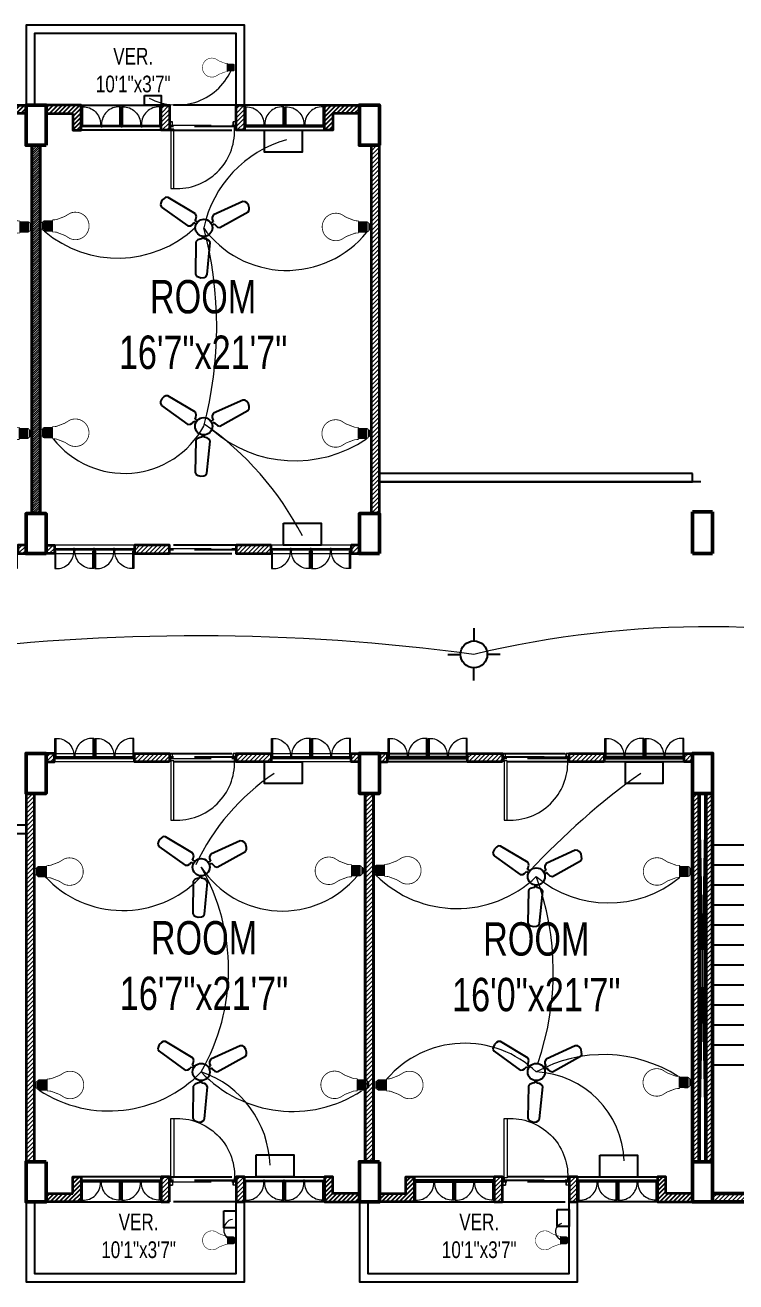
# Model space of a CAD drawing. Extents: x 0 to 3898, y 0 to 1781.
# Drawn here: x 2138 to 2565, y 0 to 754 of the extents above; entities that cross this region are included whole.
import ezdxf

# ---------------------------------------------------------------- set-up
doc = ezdxf.new("R2010")
doc.units = 0
doc.header["$LTSCALE"] = 10
doc.linetypes.add('DASHED2', pattern=[0.375, 0.25, -0.125])
for name, color, linetype, lineweight in [('A-TEXT', 7, 'Continuous', 5), ('ar-DOOR-WOOD', 44, 'Continuous', 0), ('column', 1, 'Continuous', 50), ('e conduit 1', 90, 'Continuous', 5), ('e conduit 2', 210, 'Continuous', 5), ('Main Wall', 250, 'Continuous', 13)]:
    doc.layers.add(name, color=color, linetype=linetype, lineweight=lineweight)
doc.layers.add('BOX', color=7, linetype='Continuous')
doc.layers.add('hatch brick', color=32, linetype='Continuous', lineweight=0, transparency=0.4)
doc.styles.add('SIMPLE', font='romantic.ttf')
pattern_1 = [(45, (0, 0), (-1.3258252147, 1.3258252147), [])]
pattern_2 = [(45, (-53784.5333, -18639.9185), (-1.325825215, 1.325825215), [])]
pattern_3 = [(45, (-53853.5333, -18641.9185), (-1.325825215, 1.325825215), [])]
pattern_4 = [(45, (-53868.0333, -18641.9185), (-1.325825215, 1.325825215), [])]
pattern_5 = [(45, (-53852.322, -18641.9185), (-1.325825215, 1.325825215), [])]
pattern_6 = [(45, (-53858.5333, -18893.9185), (-1.325825215, 1.325825215), [])]
pattern_7 = [(45, (-53739.5333, -18639.9185), (-1.325825215, 1.325825215), [])]
pattern_8 = [(45, (-1496151.3946, -132528.2005), (-1.3258252147, 1.3258252147), [])]

# ---------------------------------------------------------------- blocks, each defined once
blk = doc.blocks.new('DOOR_45')
at = {"layer": 'ar-DOOR-WOOD'}
for p, q in [((-11008.75, 15426.44), (-11008.75, 15424.44)), ((-10968.75, 15426.44), (-11008.75, 15426.44)), ((-10968.75, 15427.44), (-10963.75, 15427.44)), ((-10968.75, 15427.44), (-10968.75, 15426.44)), ((-10968.75, 15424.44), (-10968.75, 15426.44)), ((-10968.75, 15426.44), (-10966.75, 15426.44)), ((-10966.75, 15426.44), (-10966.75, 15425.44)), ((-10963.75, 15427.44), (-10963.75, 15425.44)), ((-11008.75, 15424.44), (-10968.75, 15424.44)), ((-10966.75, 15425.44), (-10963.75, 15425.44)), ((-10968.75, 15382.44), (-10968.75, 15383.44)), ((-10968.75, 15383.44), (-10966.75, 15383.44)), ((-10966.75, 15384.44), (-10963.75, 15384.44)), ((-10966.75, 15383.44), (-10966.75, 15384.44)), ((-10963.75, 15382.44), (-10963.75, 15384.44)), ((-10968.75, 15382.44), (-10963.75, 15382.44))]:
    blk.add_line(p, q, dxfattribs=at)
for points in [[(-10968.75, 15426.44), (-11008.75, 15426.44), (-11008.75, 15424.44), (-10968.75, 15424.44)], [(-10963.75, 15427.44), (-10968.75, 15427.44), (-10968.75, 15426.44), (-10966.75, 15426.44), (-10966.75, 15425.44), (-10963.75, 15425.44)], [(-10968.75, 15383.44), (-10968.75, 15382.44), (-10963.75, 15382.44), (-10963.75, 15384.44), (-10966.75, 15384.44), (-10966.75, 15383.44)]]:
    blk.add_lwpolyline(points, close=True, dxfattribs=at)
blk.add_arc((-10969.89, 15422.35), 38.92, 176.90834, 271.67702, dxfattribs=at)
blk = doc.blocks.new('DOOR_40')
at = {"layer": 'ar-DOOR-WOOD'}
for p, q in [((-11029.1, 15421.4), (-11064.1, 15421.4)), ((-11064.1, 15421.4), (-11064.1, 15419.4)), ((-11064.1, 15419.4), (-11029.1, 15419.4)), ((-11029.1, 15422.4), (-11024.1, 15422.4)), ((-11029.1, 15422.4), (-11029.1, 15421.4)), ((-11029.1, 15419.4), (-11029.1, 15421.4)), ((-11029.1, 15421.4), (-11027.1, 15421.4)), ((-11027.1, 15421.4), (-11027.1, 15420.4)), ((-11027.1, 15420.4), (-11024.1, 15420.4)), ((-11024.1, 15422.4), (-11024.1, 15420.4)), ((-11029.1, 15383.4), (-11027.1, 15383.4)), ((-11029.1, 15382.4), (-11029.1, 15383.4)), ((-11029.1, 15382.4), (-11024.1, 15382.4)), ((-11027.1, 15383.4), (-11027.1, 15384.4)), ((-11027.1, 15384.4), (-11024.1, 15384.4)), ((-11024.1, 15382.4), (-11024.1, 15384.4))]:
    blk.add_line(p, q, dxfattribs=at)
blk.add_arc((-11029.4, 15418.2), 34.8, 178.03, 270.3561, dxfattribs=at)
blk = doc.blocks.new('room 1')
h = blk.add_hatch()
h.set_pattern_fill('ANSI31', color=256, scale=15)
h.set_pattern_definition(pattern_1)
h.paths.add_polyline_path([(1498318.01, 133229.01), (1498318.01, 133219.01), (1498323.01, 133219.01), (1498323.01, 133234.01), (1498302.01, 133234.01), (1498302.01, 133229.01), (1498302.01, 133229.01)])
h = blk.add_hatch()
h.set_pattern_fill('ANSI31', color=256, scale=15)
h.set_pattern_definition(pattern_1)
h.paths.add_polyline_path([(1498474.01, 133229.01), (1498474.01, 133219.01), (1498469.01, 133219.01), (1498469.01, 133234.01), (1498490.01, 133234.01), (1498490.01, 133229.01), (1498490.01, 133229.01)])
at = {"layer": 'hatch brick'}
h = blk.add_hatch(dxfattribs=at)
h.set_pattern_fill('ANSI31', color=256, scale=15)
h.set_pattern_definition([(45, (69, 2), (-1.3258252147, 1.3258252147), [])])
h.paths.add_polyline_path([(1498376.01, 133234.01), (1498376.01, 133219.01), (1498376.01, 133219.01), (1498371.01, 133219.01), (1498371.01, 133234.01)])
h = blk.add_hatch(dxfattribs=at)
h.set_pattern_fill('ANSI31', color=256, scale=15)
h.set_pattern_definition([(45, (114, 2), (-1.3258252147, 1.3258252147), [])])
h.paths.add_polyline_path([(1498421.01, 133234.01), (1498421.01, 133219.01), (1498421.01, 133219.01), (1498416.01, 133219.01), (1498416.01, 133234.01)])
h = blk.add_hatch(dxfattribs=at)
h.set_pattern_fill('ANSI31', color=256, scale=15)
h.set_pattern_definition(pattern_1)
h.paths.add_polyline_path([(1498298.51, 132989.01), (1498293.51, 132989.01), (1498293.51, 133210.01), (1498298.51, 133210.01)])
h = blk.add_hatch(dxfattribs=at)
h.set_pattern_fill('ANSI31', color=256, scale=15)
h.set_pattern_definition(pattern_1)
h.paths.add_polyline_path([(1498493.51, 132989.01), (1498498.51, 132989.01), (1498498.51, 133210.01), (1498493.51, 133210.01)])
h = blk.add_hatch(dxfattribs=at)
h.set_pattern_fill('ANSI31', color=256, scale=15)
h.set_pattern_definition([(45, (-14.5, 0), (-1.3258252147, 1.3258252147), [])])
h.paths.add_polyline_path([(1498302.01, 132970.01), (1498307.01, 132970.01), (1498307.01, 132965.01), (1498302.01, 132965.01)])
h = blk.add_hatch(dxfattribs=at)
h.set_pattern_fill('ANSI31', color=256, scale=15)
h.set_pattern_definition([(45, (-5, -252), (-1.3258252147, 1.3258252147), [])])
h.paths.add_polyline_path([(1498376.01, 132970.01), (1498355.01, 132970.01), (1498355.01, 132965.01), (1498376.01, 132965.01)])
h = blk.add_hatch(dxfattribs=at)
h.set_pattern_fill('ANSI31', color=256, scale=15)
h.set_pattern_definition([(45, (1.2113, 4e-09), (-1.3258252147, 1.3258252147), [])])
h.paths.add_polyline_path([(1498437.01, 132970.01), (1498416.01, 132970.01), (1498416.01, 132965.01), (1498437.01, 132965.01)])
h = blk.add_hatch(dxfattribs=at)
h.set_pattern_fill('ANSI31', color=256, scale=15)
h.set_pattern_definition(pattern_1)
h.paths.add_polyline_path([(1498490.01, 132970.01), (1498485.01, 132970.01), (1498485.01, 132965.01), (1498490.01, 132965.01)])
for points in [[(1498323.01, 133234.01), (1498371.01, 133234.01), (1498371.01, 133219.01), (1498323.01, 133219.01)], [(1498469.01, 133234.01), (1498421.01, 133234.01), (1498421.01, 133219.01), (1498469.01, 133219.01)]]:
    blk.add_lwpolyline(points, close=True)
at = {"linetype": 'DASHED2', "ltscale": 15}
for points in [[(1498376.01, 133219.01), (1498416.01, 133219.01), (1498416.01, 133234.01), (1498376.01, 133234.01)], [(1498376.01, 132965.01), (1498416.01, 132965.01), (1498416.01, 132970.01), (1498376.01, 132970.01)]]:
    blk.add_lwpolyline(points, close=True, dxfattribs=at)
at = {"layer": 'Main Wall', "color": 1, "lineweight": 50}
for points in [[(1498302.01, 133210.01), (1498290.01, 133210.01), (1498290.01, 133234.01), (1498302.01, 133234.01), (1498302.01, 133210.01)], [(1498502.01, 133210.01), (1498490.01, 133210.01), (1498490.01, 133234.01), (1498502.01, 133234.01), (1498502.01, 133210.01)], [(1498302.01, 132965.01), (1498290.01, 132965.01), (1498290.01, 132989.01), (1498302.01, 132989.01), (1498302.01, 132965.01)], [(1498502.01, 132965.01), (1498490.01, 132965.01), (1498490.01, 132989.01), (1498502.01, 132989.01), (1498502.01, 132965.01)]]:
    blk.add_lwpolyline(points, dxfattribs=at)
at = {"layer": 'Main Wall', "lineweight": 35}
for points in [[(1498318.01, 133229.01), (1498318.01, 133219.01), (1498323.01, 133219.01), (1498323.01, 133234.01), (1498302.01, 133234.01), (1498302.01, 133229.01), (1498302.01, 133229.01), (1498302.01, 133229.01), (1498318.01, 133229.01)], [(1498474.01, 133229.01), (1498474.01, 133219.01), (1498469.01, 133219.01), (1498469.01, 133234.01), (1498490.01, 133234.01), (1498490.01, 133229.01), (1498490.01, 133229.01), (1498490.01, 133229.01), (1498474.01, 133229.01)], [(1498376.01, 132970.01), (1498376.01, 132970.01), (1498355.01, 132970.01), (1498355.01, 132965.01), (1498376.01, 132965.01), (1498376.01, 132970.01)]]:
    blk.add_lwpolyline(points, dxfattribs=at)
for points in [[(1498376.01, 133234.01), (1498376.01, 133219.01), (1498376.01, 133219.01), (1498376.01, 133219.01), (1498371.01, 133219.01), (1498371.01, 133234.01)], [(1498421.01, 133234.01), (1498421.01, 133219.01), (1498421.01, 133219.01), (1498421.01, 133219.01), (1498416.01, 133219.01), (1498416.01, 133234.01)], [(1498298.51, 132989.01), (1498293.51, 132989.01), (1498293.51, 133210.01), (1498298.51, 133210.01)], [(1498493.51, 132989.01), (1498498.51, 132989.01), (1498498.51, 133210.01), (1498493.51, 133210.01)], [(1498302.01, 132970.01), (1498307.01, 132970.01), (1498307.01, 132965.01), (1498302.01, 132965.01)], [(1498437.01, 132970.01), (1498416.01, 132970.01), (1498416.01, 132965.01), (1498437.01, 132965.01)], [(1498490.01, 132970.01), (1498485.01, 132970.01), (1498485.01, 132965.01), (1498490.01, 132965.01)]]:
    blk.add_lwpolyline(points, close=True, dxfattribs=at)
at = {"layer": 'Main Wall', "color": 150}
for points in [[(1498371.01, 133221.01), (1498323.61, 133221.01), (1498323.61, 133222.01), (1498371.01, 133222.01)], [(1498371.01, 133221.01), (1498323.61, 133221.01), (1498323.61, 133221.51), (1498371.01, 133221.51)], [(1498421.01, 133221.01), (1498468.41, 133221.01), (1498468.41, 133222.01), (1498421.01, 133222.01)], [(1498421.01, 133221.01), (1498468.41, 133221.01), (1498468.41, 133221.51), (1498421.01, 133221.51)], [(1498307.01, 132968.01), (1498354.41, 132968.01), (1498354.41, 132967.01), (1498307.01, 132967.01)], [(1498307.01, 132968.01), (1498354.41, 132968.01), (1498354.41, 132967.51), (1498307.01, 132967.51)], [(1498437.61, 132968.01), (1498484.41, 132968.01), (1498484.41, 132967.01), (1498437.61, 132967.01)], [(1498437.61, 132968.01), (1498484.41, 132968.01), (1498484.41, 132967.51), (1498437.61, 132967.51)]]:
    blk.add_lwpolyline(points, close=True, dxfattribs=at)
at = {"layer": 'Main Wall', "color": 150, "linetype": 'DASHED2', "ltscale": 10}
for points in [[(1498376.01, 133222.01), (1498416.01, 133222.01), (1498416.01, 133221.01), (1498376.01, 133221.01)], [(1498376.01, 133222.01), (1498416.01, 133222.01), (1498416.01, 133221.51), (1498376.01, 133221.51)], [(1498376.01, 132968.01), (1498416.01, 132968.01), (1498416.01, 132967.01), (1498376.01, 132967.01)], [(1498376.01, 132968.01), (1498416.01, 132968.01), (1498416.01, 132967.51), (1498376.01, 132967.51)]]:
    blk.add_lwpolyline(points, close=True, dxfattribs=at)
at = {"layer": 'Main Wall'}
for points in [[(1498307.01, 132965.01), (1498355.01, 132965.01), (1498355.01, 132970.01), (1498307.01, 132970.01)], [(1498437.01, 132965.01), (1498485.01, 132965.01), (1498485.01, 132970.01), (1498437.01, 132970.01)]]:
    blk.add_lwpolyline(points, close=True, dxfattribs=at)
at = {"layer": 'Main Wall', "extrusion": (0, 0, -1)}
for name, p, xscale, yscale, zscale, rotation in [('DOOR_40', (-1502949.75, 129913.77), 0.2999999999999545, 0.2999999999999545, -0.2999999999999545, 270), ('DOOR_40', (-1502973.75, 129913.77), 0.2999999999999545, 0.2999999999999545, -0.2999999999999545, 270), ('DOOR_40', (-1493818.28, 129913.77), -0.2999999999999545, 0.2999999999999545, -0.2999999999999545, 90), ('DOOR_40', (-1493842.28, 129913.77), -0.2999999999999545, 0.2999999999999545, -0.2999999999999545, 90), ('DOOR_45', (-1512089.3, 142969.57), -0.8888888888889142, 0.8888888888889142, -0.8888888888889142, 270), ('DOOR_45', (-1512089.3, 123219.46), 0.8888888888889142, 0.8888888888889142, -0.8888888888889142, 270), ('DOOR_40', (-1493704.28, 136275.25), 0.2999999999999545, 0.2999999999999545, -0.2999999999999545, 90), ('DOOR_40', (-1493728.28, 136275.25), 0.2999999999999545, 0.2999999999999545, -0.2999999999999545, 90), ('DOOR_40', (-1493834.28, 136275.25), 0.2999999999999545, 0.2999999999999545, -0.2999999999999545, 90), ('DOOR_40', (-1493858.28, 136275.25), 0.2999999999999545, 0.2999999999999545, -0.2999999999999545, 90)]:
    blk.add_blockref(name, p, dxfattribs=dict(at, xscale=xscale, yscale=yscale, zscale=zscale, rotation=rotation))
at = {"layer": 'Main Wall'}
for p, xscale, yscale, zscale, rotation in [((1493720.28, 129913.77), 0.2999999999999545, 0.2999999999999545, 0.2999999999999545, 270), ((1493744.28, 129913.77), 0.2999999999999545, 0.2999999999999545, 0.2999999999999545, 270), ((1503047.75, 129913.77), -0.2999999999999545, 0.2999999999999545, 0.2999999999999546, 90), ((1503071.75, 129913.77), -0.2999999999999545, 0.2999999999999545, 0.2999999999999546, 90), ((1502933.75, 136275.25), 0.2999999999999546, 0.2999999999999546, 0.2999999999999546, 90), ((1502957.75, 136275.25), 0.2999999999999546, 0.2999999999999546, 0.2999999999999546, 90), ((1503063.75, 136275.25), 0.2999999999999546, 0.2999999999999546, 0.2999999999999546, 90), ((1503087.75, 136275.25), 0.2999999999999546, 0.2999999999999546, 0.2999999999999546, 90)]:
    blk.add_blockref('DOOR_40', p, dxfattribs=dict(at, xscale=xscale, yscale=yscale, zscale=zscale, rotation=rotation))
blk = doc.blocks.new('stair final')
for points in [[(82, 124), (82, -90), (-70, -90), (-70, 124)], [(-37.5, 124), (-37.5, -49), (49.5, -49), (49.5, 122.75)], [(17, 100), (49.5, 124), (82, 100)], [(24.2, 100), (49.5, 124)], [(49.5, 124), (75, 100)], [(82, -8), (82, -90)]]:
    blk.add_lwpolyline(points)
blk.add_lwpolyline([(-5, 126), (17, 126), (17, -10), (-5, -10)], close=True)
blk.add_circle((-37.5, 124), 2.49)
at = {"layer": 'BOX', "ltscale": 2000}
for p, q in [((-5, 124), (-70, 124)), ((-5, 112), (-70, 112)), ((-5, 100), (-70, 100)), ((-5, 88), (-70, 88)), ((-5, 76), (-70, 76)), ((-5, 64), (-70, 64)), ((-5, 52), (-70, 52)), ((-5, 40), (-70, 40)), ((-5, 28), (-70, 28)), ((-5, 16), (-70, 16)), ((-5, 4), (-70, 4)), ((-5, -8), (-70, -8)), ((0, -8), (-3, -8)), ((15, -8), (12, -8))]:
    blk.add_line(p, q, dxfattribs=at)
at = {"layer": 'BOX', "linetype": 'DASHED2', "ltscale": 20}
for p, q in [((82, 124), (17, 124)), ((82, 112), (17, 112)), ((82, 100), (17, 100)), ((82, 88), (17, 88)), ((82, 76), (17, 76)), ((82, 64), (17, 64)), ((82, 52), (17, 52)), ((82, 40), (17, 40)), ((82, 28), (17, 28)), ((82, 16), (17, 16)), ((82, 4), (17, 4)), ((82, -8), (17, -8))]:
    blk.add_line(p, q, dxfattribs=at)
at = {"layer": 'BOX', "ltscale": 2000}
for points in [[(17, 124), (17, -10), (-5, -10), (-5, 124)], [(-3, 124), (15, 124)]]:
    blk.add_lwpolyline(points, dxfattribs=at)
blk.add_lwpolyline([(15, 124), (15, -8), (-3, -8), (-3, 124)], close=True, dxfattribs=at)
blk = doc.blocks.new('toilet stair block final')
at = {"layer": 'hatch brick'}
h = blk.add_hatch(dxfattribs=at)
h.set_pattern_fill('ANSI31', color=256, scale=15)
h.set_pattern_definition(pattern_1)
h.paths.add_polyline_path([(-233, 175.18), (-233, -45.82), (-229, -45.82), (-229, 175.18)])
h = blk.add_hatch(dxfattribs=at)
h.set_pattern_fill('ANSI31', color=256, scale=15)
h.set_pattern_definition([(45, (7, 0), (-1.325825, 1.325825), [])])
h.paths.add_polyline_path([(-225, 175.18), (-225, -45.82), (-221, -45.82), (-221, 175.18)])
h = blk.add_hatch(dxfattribs=at)
h.set_pattern_fill('ANSI31', color=256, scale=15)
h.set_pattern_definition(pattern_1)
h.paths.add_polyline_path([(-193, -64.82), (-193, -54.82), (-198, -54.82), (-198, -64.82), (-221, -64.82), (-221, -69.82), (-193, -69.82)])
for points in [[(-229, 175.18), (-225, -45.82)], [(-229, -45.82), (-225, 175.18)]]:
    blk.add_lwpolyline(points)
at = {"color": 0, "lineweight": 50}
blk.add_lwpolyline([(-193, -64.82), (-193, -54.82), (-198, -54.82), (-198, -64.82), (-221, -64.82), (-221, -69.82), (-193, -69.82)], close=True, dxfattribs=at)
at = {"layer": 'Main Wall', "color": 1, "lineweight": 50}
for points in [[(-233, 175.18), (-221, 175.18), (-221, 199.18), (-233, 199.18), (-233, 175.18)], [(-233, -69.82), (-221, -69.82), (-221, -45.82), (-233, -45.82), (-233, -69.82)]]:
    blk.add_lwpolyline(points, dxfattribs=at)
at = {"layer": 'Main Wall', "color": 0, "lineweight": 50}
for points in [[(-233, 175.18), (-233, -45.82), (-229, -45.82), (-229, 175.18)], [(-225, 175.18), (-225, -45.82), (-221, -45.82), (-221, 175.18)]]:
    blk.add_lwpolyline(points, close=True, dxfattribs=at)
blk.add_blockref('stair final', (-151, 20.18))
blk = doc.blocks.new('LED')
for p, q in [((-12.1, -25.6), (11.9, -25.6)), ((-11.6, -7.7), (11.7, -7.7)), ((-11.6, -11), (11.7, -9.6)), ((-11.6, -13.3), (11.7, -11.8)), ((-11.5, -15.5), (11.8, -14.1)), ((-11.3, -17.8), (11.9, -16.3)), ((-11.2, -20), (12.1, -18.6)), ((-11.2, -22.2), (12.1, -20.8)), ((-11.2, -24.5), (12.1, -23.1))]:
    blk.add_line(p, q)
at = {"lineweight": 9}
blk.add_line((7.8, -3.1), (-7.8, -3.1), dxfattribs=at)
for points, const_width in [([(5.3, 0), (5.4, 0), (5.7, 0), (6.1, -0.1), (6.6, -0.3), (7, -0.6), (7.2, -0.9), (7.4, -1.2), (7.5, -1.5), (7.7, -2), (7.7, -2.5), (7.8, -3.1), (7.7, -2.5), (7.7, -2), (7.5, -1.5), (7.4, -1.2), (7.2, -0.9), (7, -0.6), (6.6, -0.3), (6.1, -0.1), (5.7, 0), (5.4, 0), (5.3, 0), (-5.3, 0), (-5.4, 0), (-5.5, 0), (-5.8, 0), (-6.1, -0.1), (-6.4, -0.2), (-6.7, -0.5), (-7, -0.7), (-7.3, -1.1), (-7.6, -1.7), (-7.7, -2.3), (-7.8, -3.1), (-7.8, -3.1), (-7.9, -3.2), (-8.1, -3.2), (-8.3, -3.3), (-8.9, -3.6), (-9.6, -4.1), (-10.3, -4.7), (-11, -5.4), (-11.2, -5.9), (-11.4, -6.4), (-11.6, -7), (-11.6, -7.7), (-12.2, -7.7), (-12.1, -26)], 2), ([(-5.3, 0), (-5.4, 0), (-5.5, 0), (-5.8, 0), (-6.1, -0.1), (-6.4, -0.2), (-6.7, -0.5), (-7, -0.7), (-7.3, -1.1), (-7.6, -1.7), (-7.7, -2.3), (-7.8, -3.1)], 1), ([(-0.1, -111.1), (-0.2, -111.1), (-1, -111.1), (-1.8, -111.1), (-2.6, -111.1), (-3.4, -111), (-4.2, -110.9), (-5, -110.8), (-5.8, -110.6), (-6.6, -110.5), (-7.4, -110.3), (-8.1, -110.1), (-8.9, -109.9), (-9.6, -109.7), (-10.4, -109.5), (-11.1, -109.2), (-11.8, -108.9), (-12.5, -108.7), (-13.2, -108.3), (-13.9, -108), (-14.6, -107.7), (-15.3, -107.3), (-16, -106.9), (-16.6, -106.6), (-17.3, -106.2), (-17.9, -105.7), (-18.5, -105.3), (-19.2, -104.8), (-19.8, -104.4), (-20.4, -103.9), (-20.9, -103.4), (-21.5, -102.9), (-22.1, -102.4), (-22.6, -101.9), (-23.1, -101.3), (-23.7, -100.8), (-24.2, -100.2), (-24.6, -99.6), (-25.1, -99), (-25.6, -98.4), (-26, -97.8), (-26.5, -97.2), (-26.9, -96.5), (-27.3, -95.9), (-27.7, -95.2), (-28.1, -94.6), (-28.4, -93.9), (-28.8, -93.2), (-29.1, -92.5), (-29.4, -91.8), (-29.7, -91.1), (-30, -90.4), (-30.2, -89.6), (-30.5, -88.9), (-30.7, -88.1), (-30.9, -87.4), (-31.1, -86.6), (-31.2, -85.9), (-31.4, -85.1), (-31.5, -84.3), (-31.6, -83.5), (-31.7, -82.7), (-31.8, -81.9), (-31.8, -81.1), (-31.9, -80.3), (-31.9, -79.5), (-31.9, -78.2), (-31.8, -77), (-31.7, -75.8), (-31.5, -74.6), (-31.3, -73.4), (-31.1, -72.2), (-30.8, -71.1), (-30.4, -69.9), (-30, -68.8), (-29.6, -67.7), (-29.2, -66.6), (-22.1, -55), (-14.6, -35.3), (-14.1, -29.7), (-14.1, -27.1), (-12.1, -25.6)], 1.8), ([(-0.1, -111.1), (0, -111.1), (0.8, -111.1), (1.6, -111.1), (2.5, -111.1), (3.3, -111), (4, -110.9), (4.8, -110.8), (5.6, -110.6), (6.4, -110.5), (7.2, -110.3), (7.9, -110.1), (8.7, -109.9), (9.4, -109.7), (10.2, -109.5), (10.9, -109.2), (11.6, -108.9), (12.3, -108.7), (13, -108.3), (13.7, -108), (14.4, -107.7), (15.1, -107.3), (15.8, -106.9), (16.4, -106.6), (17.1, -106.2), (17.7, -105.7), (18.3, -105.3), (19, -104.8), (19.6, -104.4), (20.2, -103.9), (20.7, -103.4), (21.3, -102.9), (21.9, -102.4), (22.4, -101.9), (22.9, -101.3), (23.5, -100.8), (24, -100.2), (24.5, -99.6), (24.9, -99), (25.4, -98.4), (25.8, -97.8), (26.3, -97.2), (26.7, -96.5), (27.1, -95.9), (27.5, -95.2), (27.9, -94.6), (28.2, -93.9), (28.6, -93.2), (28.9, -92.5), (29.2, -91.8), (29.5, -91.1), (29.8, -90.4), (30, -89.6), (30.3, -88.9), (30.5, -88.1), (30.7, -87.4), (30.9, -86.6), (31, -85.9), (31.2, -85.1), (31.3, -84.3), (31.4, -83.5), (31.5, -82.7), (31.6, -81.9), (31.6, -81.1), (31.7, -80.3), (31.7, -79.5), (31.7, -78.2), (31.6, -77), (31.5, -75.8), (31.3, -74.6), (31.1, -73.4), (30.9, -72.2), (30.6, -71.1), (30.2, -69.9), (29.9, -68.8), (29.4, -67.7), (29, -66.6), (21.9, -55), (14.4, -35.3), (13.9, -29.7), (13.9, -27.1), (11.9, -25.6)], 1.8), ([(11.9, -26.1), (11.9, -7.7), (11.7, -7.7), (11.6, -7), (11.4, -6.4), (11.2, -5.9), (11, -5.4), (10.3, -4.7), (9.6, -4.1), (8.9, -3.6), (8.3, -3.3), (7.9, -3.2), (7.8, -3.1), (7.8, -3.1)], 2)]:
    blk.add_lwpolyline(points, dxfattribs=dict(const_width=const_width))
at = {"color": 7, "lineweight": 20}
blk.add_open_spline([(-9.8, -25.6), (-9.8, -25.6), (9.4, -25.6), (9.4, -25.6)], degree=3, dxfattribs=at)
blk = doc.blocks.new('6')
at = {"color": 7}
for p, q in [((3268, -2243), (3260, -2275)), ((3260, -2275), (3351, -2687)), ((3285, -2228), (3268, -2243)), ((3322, -2211), (3285, -2228)), ((3359, -2211), (3322, -2211)), ((3387, -2215), (3359, -2211)), ((3407, -2236), (3387, -2215)), ((3533, -2638), (3407, -2236)), ((3351, -2687), (3378, -2709)), ((3378, -2709), (3403, -2714)), ((3403, -2714), (3440, -2709)), ((3440, -2709), (3450, -2742)), ((3468, -2701), (3489, -2690)), ((3477, -2735), (3468, -2701)), ((3489, -2690), (3518, -2669)), ((3518, -2669), (3533, -2638)), ((3291, -2913), (3005, -3223)), ((3325, -2910), (3291, -2913)), ((3357, -2925), (3325, -2910)), ((3378, -2938), (3357, -2925)), ((3403, -2913), (3378, -2938)), ((3399, -2958), (3423, -2933)), ((3422, -2988), (3399, -2958)), ((3594, -2888), (3628, -2897)), ((3635, -2869), (3601, -2861)), ((3628, -2897), (3627, -2922)), ((3627, -2922), (3631, -2958)), ((3631, -2958), (3650, -2985)), ((3649, -2835), (3635, -2869)), ((3666, -2816), (3649, -2835)), ((3699, -2804), (3666, -2816)), ((4101, -2931), (3699, -2804)), ((4124, -2954), (4101, -2931)), ((4129, -2976), (4124, -2954)), ((3113, -3331), (3424, -3046)), ((3429, -3011), (3422, -2988)), ((3424, -3046), (3429, -3011)), ((3650, -2985), (4061, -3078)), ((4061, -3078), (4089, -3071)), ((4089, -3071), (4107, -3048)), ((4107, -3048), (4125, -3016)), ((4125, -3016), (4129, -2976)), ((3005, -3223), (2997, -3251)), ((2997, -3251), (3008, -3278)), ((3008, -3278), (3026, -3309)), ((3026, -3309), (3059, -3333)), ((3059, -3333), (3081, -3340)), ((3081, -3340), (3113, -3331))]:
    blk.add_line(p, q, dxfattribs=at)
blk.add_circle((3491, -2846), 113, dxfattribs=at)

msp = doc.modelspace()

# ---------------------------------------------------------------- hatches: boundary and pattern name
h = msp.add_hatch()
h.set_pattern_fill('ANSI31', color=256, scale=15)
h.set_pattern_definition(pattern_8)
h.paths.add_polyline_path([(2166.62, 700.81), (2166.62, 690.81), (2171.62, 690.81), (2171.62, 705.81), (2150.62, 705.81), (2150.62, 700.81), (2150.62, 700.81)])
h = msp.add_hatch()
h.set_pattern_fill('ANSI31', color=256, scale=15)
h.set_pattern_definition(pattern_8)
h.paths.add_polyline_path([(2322.62, 700.81), (2322.62, 690.81), (2317.62, 690.81), (2317.62, 705.81), (2338.62, 705.81), (2338.62, 700.81), (2338.62, 700.81)])
h = msp.add_hatch()
h.set_pattern_fill('ANSI31', color=256, scale=15)
h.set_pattern_definition(pattern_3)
h.paths.add_polyline_path([(2166.62, 53), (2166.62, 63), (2171.62, 63), (2171.62, 48), (2150.62, 48), (2150.62, 53), (2150.62, 53)])
h = msp.add_hatch()
h.set_pattern_fill('ANSI31', color=256, scale=15)
h.set_pattern_definition(pattern_3)
h.paths.add_polyline_path([(2322.62, 53), (2322.62, 63), (2317.62, 63), (2317.62, 48), (2338.62, 48), (2338.62, 53), (2338.62, 53)])
h = msp.add_hatch()
h.set_pattern_fill('ANSI31', color=256, scale=15)
h.set_pattern_definition(pattern_3)
h.paths.add_polyline_path([(2366.62, 53), (2366.62, 63), (2371.62, 63), (2371.62, 48), (2350.62, 48), (2350.62, 53), (2350.62, 53)])
h = msp.add_hatch()
h.set_pattern_fill('ANSI31', color=256, scale=15)
h.set_pattern_definition(pattern_3)
h.paths.add_polyline_path([(2522.62, 53), (2522.62, 63), (2517.62, 63), (2517.62, 48), (2538.62, 48), (2538.62, 53), (2538.62, 53)])
at = {"layer": 'hatch brick'}
h = msp.add_hatch(dxfattribs=at)
h.set_pattern_fill('ANSI31', color=256, scale=15)
h.set_pattern_definition([(45, (-1496082.3946, -132526.2005), (-1.3258252147, 1.3258252147), [])])
h.paths.add_polyline_path([(2224.62, 705.81), (2224.62, 690.81), (2224.62, 690.81), (2219.62, 690.81), (2219.62, 705.81)])
h = msp.add_hatch(dxfattribs=at)
h.set_pattern_fill('ANSI31', color=256, scale=15)
h.set_pattern_definition([(45, (-1496037.3946, -132526.2005), (-1.3258252147, 1.3258252147), [])])
h.paths.add_polyline_path([(2269.62, 705.81), (2269.62, 690.81), (2269.62, 690.81), (2264.62, 690.81), (2264.62, 705.81)])
h = msp.add_hatch(dxfattribs=at)
h.set_pattern_fill('ANSI31', color=256, scale=15)
h.set_pattern_definition(pattern_8)
h.paths.add_polyline_path([(2147.12, 460.81), (2142.12, 460.81), (2142.12, 681.81), (2147.12, 681.81)])
h = msp.add_hatch(dxfattribs=at)
h.set_pattern_fill('ANSI31', color=256, scale=15)
h.set_pattern_definition([(45, (-1496147.8946, -132528.2005), (-1.3258252147, 1.3258252147), [])])
h.paths.add_polyline_path([(2345.62, 460.81), (2350.62, 460.81), (2350.62, 681.81), (2345.62, 681.81)])
h = msp.add_hatch(dxfattribs=at)
h.set_pattern_fill('ANSI31', color=256, scale=15)
h.set_pattern_definition([(45, (-1496165.8946, -132528.2005), (-1.3258252147, 1.3258252147), [])])
h.paths.add_polyline_path([(2150.62, 441.81), (2155.62, 441.81), (2155.62, 436.81), (2150.62, 436.81)])
h = msp.add_hatch(dxfattribs=at)
h.set_pattern_fill('ANSI31', color=256, scale=15)
h.set_pattern_definition([(45, (-1496156.3946, -132780.2005), (-1.3258252147, 1.3258252147), [])])
h.paths.add_polyline_path([(2224.62, 441.81), (2203.62, 441.81), (2203.62, 436.81), (2224.62, 436.81)])
h = msp.add_hatch(dxfattribs=at)
h.set_pattern_fill('ANSI31', color=256, scale=15)
h.set_pattern_definition([(45, (-1496150.1833, -132528.2005), (-1.3258252147, 1.3258252147), [])])
h.paths.add_polyline_path([(2285.62, 441.81), (2264.62, 441.81), (2264.62, 436.81), (2285.62, 436.81)])
h = msp.add_hatch(dxfattribs=at)
h.set_pattern_fill('ANSI31', color=256, scale=15)
h.set_pattern_definition(pattern_8)
h.paths.add_polyline_path([(2338.62, 441.81), (2333.62, 441.81), (2333.62, 436.81), (2338.62, 436.81)])
h = msp.add_hatch(dxfattribs=at)
h.set_pattern_fill('ANSI31', color=256, scale=15)
h.set_pattern_definition(pattern_4)
h.paths.add_polyline_path([(2150.62, 312), (2155.62, 312), (2155.62, 317), (2150.62, 317)])
h = msp.add_hatch(dxfattribs=at)
h.set_pattern_fill('ANSI31', color=256, scale=15)
h.set_pattern_definition(pattern_6)
h.paths.add_polyline_path([(2224.62, 312), (2203.62, 312), (2203.62, 317), (2224.62, 317)])
h = msp.add_hatch(dxfattribs=at)
h.set_pattern_fill('ANSI31', color=256, scale=15)
h.set_pattern_definition(pattern_5)
h.paths.add_polyline_path([(2285.62, 312), (2264.62, 312), (2264.62, 317), (2285.62, 317)])
h = msp.add_hatch(dxfattribs=at)
h.set_pattern_fill('ANSI31', color=256, scale=15)
h.set_pattern_definition(pattern_3)
h.paths.add_polyline_path([(2338.62, 312), (2333.62, 312), (2333.62, 317), (2338.62, 317)])
h = msp.add_hatch(dxfattribs=at)
h.set_pattern_fill('ANSI31', color=256, scale=15)
h.set_pattern_definition(pattern_4)
h.paths.add_polyline_path([(2350.62, 312), (2355.62, 312), (2355.62, 317), (2350.62, 317)])
h = msp.add_hatch(dxfattribs=at)
h.set_pattern_fill('ANSI31', color=256, scale=15)
h.set_pattern_definition(pattern_6)
h.paths.add_polyline_path([(2424.62, 312), (2403.62, 312), (2403.62, 317), (2424.62, 317)])
h = msp.add_hatch(dxfattribs=at)
h.set_pattern_fill('ANSI31', color=256, scale=15)
h.set_pattern_definition(pattern_5)
h.paths.add_polyline_path([(2485.62, 312), (2464.62, 312), (2464.62, 317), (2485.62, 317)])
h = msp.add_hatch(dxfattribs=at)
h.set_pattern_fill('ANSI31', color=256, scale=15)
h.set_pattern_definition(pattern_3)
h.paths.add_polyline_path([(2538.62, 312), (2533.62, 312), (2533.62, 317), (2538.62, 317)])
h = msp.add_hatch(dxfattribs=at)
h.set_pattern_fill('ANSI31', color=256, scale=15)
h.set_pattern_definition([(45, (-53857.0333, -18641.9185), (-1.325825215, 1.325825215), [])])
h.paths.add_polyline_path([(2143.62, 293), (2138.62, 293), (2138.62, 72), (2143.62, 72)])
h = msp.add_hatch(dxfattribs=at)
h.set_pattern_fill('ANSI31', color=256, scale=15)
h.set_pattern_definition(pattern_3)
h.paths.add_polyline_path([(2347.12, 293), (2342.12, 293), (2342.12, 72), (2347.12, 72)])
h = msp.add_hatch(dxfattribs=at)
h.set_pattern_fill('ANSI31', color=256, scale=15)
h.set_pattern_definition(pattern_3)
h.paths.add_polyline_path([(2342.12, 293), (2347.12, 293), (2347.12, 72), (2342.12, 72)])
h = msp.add_hatch(dxfattribs=at)
h.set_pattern_fill('ANSI31', color=256, scale=15)
h.set_pattern_definition(pattern_2)
h.paths.add_polyline_path([(2224.62, 48), (2224.62, 63), (2224.62, 63), (2219.62, 63), (2219.62, 48)])
h = msp.add_hatch(dxfattribs=at)
h.set_pattern_fill('ANSI31', color=256, scale=15)
h.set_pattern_definition(pattern_7)
h.paths.add_polyline_path([(2269.62, 48), (2269.62, 63), (2269.62, 63), (2264.62, 63), (2264.62, 48)])
h = msp.add_hatch(dxfattribs=at)
h.set_pattern_fill('ANSI31', color=256, scale=15)
h.set_pattern_definition(pattern_2)
h.paths.add_polyline_path([(2424.62, 48), (2424.62, 63), (2424.62, 63), (2419.62, 63), (2419.62, 48)])
h = msp.add_hatch(dxfattribs=at)
h.set_pattern_fill('ANSI31', color=256, scale=15)
h.set_pattern_definition(pattern_7)
h.paths.add_polyline_path([(2469.62, 48), (2469.62, 63), (2469.62, 63), (2464.62, 63), (2464.62, 48)])

# ---------------------------------------------------------------- linework, layer by layer
for p, q in [((2538.62, 484.81), (2350.62, 484.81)), ((2543.62, 479.81), (2350.62, 479.81))]:
    msp.add_line(p, q)
at = {"color": 30, "true_color": 0xf8991e}
for p, q in [((2407.4, 392.1), (2407.4, 384.41)), ((2391.68, 376.38), (2399.37, 376.38)), ((2423.12, 376.38), (2415.43, 376.38)), ((2407.4, 360.66), (2407.4, 368.34))]:
    msp.add_line(p, q, dxfattribs=at)
for points in [[(2269.62, 705.81), (2269.62, 753.81), (2138.62, 753.81), (2138.62, 705.81)], [(2264.62, 705.81), (2264.62, 748.81), (2143.62, 748.81), (2143.62, 705.81)], [(2138.62, 48), (2138.62, 0), (2269.62, 0), (2269.62, 48)], [(2143.62, 48), (2143.62, 5), (2264.62, 5), (2264.62, 48)], [(2338.62, 48), (2338.62, 0), (2469.62, 0), (2469.62, 48)], [(2343.62, 48), (2343.62, 5), (2464.62, 5), (2464.62, 48)]]:
    msp.add_lwpolyline(points)
at = {"color": 116, "true_color": 0x136734}
for points in [[(2209.66, 711.56), (2219.62, 711.56), (2219.62, 705.81), (2209.66, 705.81)], [(2281.73, 690.79), (2304.24, 690.79), (2304.24, 677.7), (2281.73, 677.7)], [(2293.19, 455.05), (2315.7, 455.05), (2315.7, 441.96), (2293.19, 441.96)], [(2281.73, 312), (2304.24, 312), (2304.24, 298.92), (2281.73, 298.92)], [(2498.37, 312), (2520.87, 312), (2520.87, 298.92), (2498.37, 298.92)], [(2276.75, 76.1), (2299.26, 76.1), (2299.26, 63.02), (2276.75, 63.02)], [(2482.97, 75.95), (2505.48, 75.95), (2505.48, 62.87), (2482.97, 62.87)], [(2257.3, 42.58), (2264.53, 42.58), (2264.53, 32.38), (2257.3, 32.38)], [(2457.41, 43.38), (2464.64, 43.38), (2464.64, 33.18), (2457.41, 33.18)]]:
    msp.add_lwpolyline(points, close=True, dxfattribs=at)
for points in [[(2171.62, 705.81), (2219.62, 705.81), (2219.62, 690.81), (2171.62, 690.81)], [(2317.62, 705.81), (2269.62, 705.81), (2269.62, 690.81), (2317.62, 690.81)], [(2538.62, 484.81), (2350.62, 484.81), (2350.62, 479.81), (2538.62, 479.81)], [(2355.62, 317), (2403.62, 317), (2403.62, 312), (2355.62, 312)], [(2485.62, 317), (2533.62, 317), (2533.62, 312), (2485.62, 312)], [(1950.62, 269), (2138.62, 269), (2138.62, 274), (1950.62, 274)], [(2171.62, 48), (2219.62, 48), (2219.62, 63), (2171.62, 63)], [(2317.62, 48), (2269.62, 48), (2269.62, 63), (2317.62, 63)], [(2371.62, 48), (2419.62, 48), (2419.62, 63), (2371.62, 63)], [(2517.62, 48), (2469.62, 48), (2469.62, 63), (2517.62, 63)]]:
    msp.add_lwpolyline(points, close=True)
at = {"linetype": 'DASHED2', "ltscale": 15}
for points in [[(2224.62, 690.81), (2264.62, 690.81), (2264.62, 705.81), (2224.62, 705.81)], [(2224.62, 436.81), (2264.62, 436.81), (2264.62, 441.81), (2224.62, 441.81)], [(2224.62, 317), (2264.62, 317), (2264.62, 312), (2224.62, 312)], [(2424.62, 317), (2464.62, 317), (2464.62, 312), (2424.62, 312)], [(2424.62, 317), (2464.62, 317), (2464.62, 312), (2424.62, 312)], [(2224.62, 63), (2264.62, 63), (2264.62, 48), (2224.62, 48)], [(2424.62, 48), (2464.62, 48), (2464.62, 63), (2424.62, 63)]]:
    msp.add_lwpolyline(points, close=True, dxfattribs=at)
at = {"color": 1, "lineweight": 50}
for points in [[(2350.62, 317), (2338.62, 317), (2338.62, 293), (2350.62, 293), (2350.62, 317)], [(2550.62, 317), (2538.62, 317), (2538.62, 293), (2550.62, 293), (2550.62, 317)], [(2350.62, 72), (2338.62, 72), (2338.62, 48), (2350.62, 48), (2350.62, 72)], [(2550.62, 72), (2538.62, 72), (2538.62, 48), (2550.62, 48), (2550.62, 72)]]:
    msp.add_lwpolyline(points, dxfattribs=at)
at = {"lineweight": 35}
for points in [[(2350.62, 312), (2355.62, 312), (2355.62, 317), (2350.62, 317)], [(2485.62, 312), (2464.62, 312), (2464.62, 317), (2485.62, 317)], [(2538.62, 312), (2533.62, 312), (2533.62, 317), (2538.62, 317)], [(2347.12, 293), (2342.12, 293), (2342.12, 72), (2347.12, 72)], [(2424.62, 48), (2424.62, 63), (2424.62, 63), (2424.62, 63), (2419.62, 63), (2419.62, 48)], [(2469.62, 48), (2469.62, 63), (2469.62, 63), (2469.62, 63), (2464.62, 63), (2464.62, 48)]]:
    msp.add_lwpolyline(points, close=True, dxfattribs=at)
for points in [[(2424.62, 312), (2424.62, 312), (2403.62, 312), (2403.62, 317), (2424.62, 317), (2424.62, 312)], [(2366.62, 53), (2366.62, 63), (2371.62, 63), (2371.62, 48), (2350.62, 48), (2350.62, 53), (2350.62, 53), (2350.62, 53), (2366.62, 53)], [(2522.62, 53), (2522.62, 63), (2517.62, 63), (2517.62, 48), (2538.62, 48), (2538.62, 53), (2538.62, 53), (2538.62, 53), (2522.62, 53)]]:
    msp.add_lwpolyline(points, dxfattribs=at)
at = {"color": 150}
for points in [[(2355.62, 314), (2403.02, 314), (2403.02, 315), (2355.62, 315)], [(2355.62, 314), (2403.02, 314), (2403.02, 314.5), (2355.62, 314.5)], [(2486.22, 314), (2533.02, 314), (2533.02, 315), (2486.22, 315)], [(2486.22, 314), (2533.02, 314), (2533.02, 314.5), (2486.22, 314.5)], [(2419.62, 61), (2372.22, 61), (2372.22, 60), (2419.62, 60)], [(2419.62, 61), (2372.22, 61), (2372.22, 60.5), (2419.62, 60.5)], [(2469.62, 61), (2517.02, 61), (2517.02, 60), (2469.62, 60)], [(2469.62, 61), (2517.02, 61), (2517.02, 60.5), (2469.62, 60.5)]]:
    msp.add_lwpolyline(points, close=True, dxfattribs=at)
at = {"color": 150, "linetype": 'DASHED2', "ltscale": 10}
for points in [[(2424.62, 315), (2464.62, 315), (2464.62, 314), (2424.62, 314)], [(2424.62, 315), (2464.62, 315), (2464.62, 314.5), (2424.62, 314.5)], [(2424.62, 61), (2464.62, 61), (2464.62, 60), (2424.62, 60)], [(2424.62, 61), (2464.62, 61), (2464.62, 60.5), (2424.62, 60.5)]]:
    msp.add_lwpolyline(points, close=True, dxfattribs=at)
at = {"color": 30, "true_color": 0xf8991e}
msp.add_circle((2407.4, 376.38), 8.03, dxfattribs=at)
at = {"layer": 'A-TEXT', "color": 3}
for centre, radius, start, end in [((2313.48, 617.77), 69.72, 105.37407, 168.01244), ((2020.83, 572.86), 232.18, 345.11776, 14.8209), ((2139.36, 361.81), 186, 27.43326, 55.18295), ((2362.86, 192.68), 135.26, 123.85794, 154.84967), ((2759.85, -48.88), 434.64, 125.49291, 137.19452), ((2136.98, 187.29), 123.13, 330.08971, 29.92736), ((2288.76, 185.9), 166.25, 340.72147, 20.14056), ((2223.76, 68.07), 61.27, 1.80467, 70.94398), ((2442.37, 70.79), 55.16, 1.77689, 87.43063)]:
    msp.add_arc(centre, radius, start, end, dxfattribs=at)
at = {"layer": 'column', "ltscale": 2000}
for p, q in [((2538.62, 461.81), (2550.62, 461.81)), ((2538.62, 461.81), (2538.62, 436.81)), ((2538.62, 461.81), (2550.62, 461.81)), ((2538.62, 461.81), (2538.62, 436.81)), ((2550.62, 461.81), (2550.62, 436.81)), ((2550.62, 461.81), (2550.62, 436.81)), ((2550.62, 436.81), (2538.62, 436.81)), ((2550.62, 436.81), (2538.62, 436.81))]:
    msp.add_line(p, q, dxfattribs=at)
at = {"layer": 'e conduit 1'}
for centre, radius, start, end in [((2548.37, -214.96), 607.91, 76.04221, 103.4085), ((2241.66, -852.88), 1240.38, 82.32133, 97.4931)]:
    msp.add_arc(centre, radius, start, end, dxfattribs=at)
at = {"layer": 'e conduit 2'}
for centre, radius, start, end in [((2229.22, 741.73), 35.86, 242.21355, 338.12927), ((2193.65, 682.16), 68.08, 229.69379, 313.0286), ((2295.1, 668.47), 61.77, 215.78816, 321.04119), ((2197.59, 539.18), 54.24, 218.10877, 331.42113), ((2300.07, 568.51), 76.01, 228.82177, 304.35334), ((2196.78, 286.82), 64.06, 222.91403, 315.73889), ((2292.47, 280.86), 58.41, 213.37697, 320.37129), ((2397.11, 292.81), 68.89, 225.2109, 313.85513), ((2488.2, 294.37), 67.12, 229.76196, 309.4361), ((2401.96, 81.2), 61.93, 46.18289, 139.14198), ((2485.21, 53.01), 83.31, 57.48261, 118.98016), ((2188.42, 179.43), 76.93, 236.90428, 316.00028), ((2298.61, 177.74), 75.51, 223.36499, 303.23984), ((2263.55, 31.21), 6.36, 99.47757, 261.45824), ((2461.55, 30.05), 5.19, 107.34835, 279.4796)]:
    msp.add_arc(centre, radius, start, end, dxfattribs=at)
at = {"layer": 'Main Wall', "color": 1, "lineweight": 50}
for points in [[(2150.62, 681.81), (2138.62, 681.81), (2138.62, 705.81), (2150.62, 705.81), (2150.62, 681.81)], [(2350.62, 681.81), (2338.62, 681.81), (2338.62, 705.81), (2350.62, 705.81), (2350.62, 681.81)], [(2150.62, 436.81), (2138.62, 436.81), (2138.62, 460.81), (2150.62, 460.81), (2150.62, 436.81)], [(2350.62, 436.81), (2338.62, 436.81), (2338.62, 460.81), (2350.62, 460.81), (2350.62, 436.81)], [(2150.62, 317), (2138.62, 317), (2138.62, 293), (2150.62, 293), (2150.62, 317)], [(2350.62, 317), (2338.62, 317), (2338.62, 293), (2350.62, 293), (2350.62, 317)], [(2150.62, 72), (2138.62, 72), (2138.62, 48), (2150.62, 48), (2150.62, 72)], [(2350.62, 72), (2338.62, 72), (2338.62, 48), (2350.62, 48), (2350.62, 72)]]:
    msp.add_lwpolyline(points, dxfattribs=at)
at = {"layer": 'Main Wall', "lineweight": 35}
for points in [[(2166.62, 700.81), (2166.62, 690.81), (2171.62, 690.81), (2171.62, 705.81), (2150.62, 705.81), (2150.62, 700.81), (2150.62, 700.81), (2150.62, 700.81), (2166.62, 700.81)], [(2322.62, 700.81), (2322.62, 690.81), (2317.62, 690.81), (2317.62, 705.81), (2338.62, 705.81), (2338.62, 700.81), (2338.62, 700.81), (2338.62, 700.81), (2322.62, 700.81)], [(2224.62, 441.81), (2224.62, 441.81), (2203.62, 441.81), (2203.62, 436.81), (2224.62, 436.81), (2224.62, 441.81)], [(2224.62, 312), (2224.62, 312), (2203.62, 312), (2203.62, 317), (2224.62, 317), (2224.62, 312)], [(2166.62, 53), (2166.62, 63), (2171.62, 63), (2171.62, 48), (2150.62, 48), (2150.62, 53), (2150.62, 53), (2150.62, 53), (2166.62, 53)], [(2322.62, 53), (2322.62, 63), (2317.62, 63), (2317.62, 48), (2338.62, 48), (2338.62, 53), (2338.62, 53), (2338.62, 53), (2322.62, 53)]]:
    msp.add_lwpolyline(points, dxfattribs=at)
for points in [[(2224.62, 705.81), (2224.62, 690.81), (2224.62, 690.81), (2224.62, 690.81), (2219.62, 690.81), (2219.62, 705.81)], [(2269.62, 705.81), (2269.62, 690.81), (2269.62, 690.81), (2269.62, 690.81), (2264.62, 690.81), (2264.62, 705.81)], [(2147.12, 460.81), (2142.12, 460.81), (2142.12, 681.81), (2147.12, 681.81)], [(2345.62, 460.81), (2350.62, 460.81), (2350.62, 681.81), (2345.62, 681.81)], [(2150.62, 441.81), (2155.62, 441.81), (2155.62, 436.81), (2150.62, 436.81)], [(2285.62, 441.81), (2264.62, 441.81), (2264.62, 436.81), (2285.62, 436.81)], [(2338.62, 441.81), (2333.62, 441.81), (2333.62, 436.81), (2338.62, 436.81)], [(2150.62, 312), (2155.62, 312), (2155.62, 317), (2150.62, 317)], [(2285.62, 312), (2264.62, 312), (2264.62, 317), (2285.62, 317)], [(2338.62, 312), (2333.62, 312), (2333.62, 317), (2338.62, 317)], [(2143.62, 293), (2138.62, 293), (2138.62, 72), (2143.62, 72)], [(2342.12, 293), (2347.12, 293), (2347.12, 72), (2342.12, 72)], [(2224.62, 48), (2224.62, 63), (2224.62, 63), (2224.62, 63), (2219.62, 63), (2219.62, 48)], [(2269.62, 48), (2269.62, 63), (2269.62, 63), (2269.62, 63), (2264.62, 63), (2264.62, 48)]]:
    msp.add_lwpolyline(points, close=True, dxfattribs=at)
at = {"layer": 'Main Wall', "color": 150}
for points in [[(2219.62, 692.81), (2172.22, 692.81), (2172.22, 693.81), (2219.62, 693.81)], [(2269.62, 692.81), (2317.02, 692.81), (2317.02, 693.81), (2269.62, 693.81)], [(2219.62, 692.81), (2172.22, 692.81), (2172.22, 693.31), (2219.62, 693.31)], [(2269.62, 692.81), (2317.02, 692.81), (2317.02, 693.31), (2269.62, 693.31)], [(2155.62, 439.81), (2203.02, 439.81), (2203.02, 438.81), (2155.62, 438.81)], [(2155.62, 439.81), (2203.02, 439.81), (2203.02, 439.31), (2155.62, 439.31)], [(2286.22, 439.81), (2333.02, 439.81), (2333.02, 438.81), (2286.22, 438.81)], [(2286.22, 439.81), (2333.02, 439.81), (2333.02, 439.31), (2286.22, 439.31)], [(2155.62, 314), (2203.02, 314), (2203.02, 315), (2155.62, 315)], [(2155.62, 314), (2203.02, 314), (2203.02, 314.5), (2155.62, 314.5)], [(2286.22, 314), (2333.02, 314), (2333.02, 315), (2286.22, 315)], [(2286.22, 314), (2333.02, 314), (2333.02, 314.5), (2286.22, 314.5)], [(2219.62, 61), (2172.22, 61), (2172.22, 60), (2219.62, 60)], [(2219.62, 61), (2172.22, 61), (2172.22, 60.5), (2219.62, 60.5)], [(2269.62, 61), (2317.02, 61), (2317.02, 60), (2269.62, 60)], [(2269.62, 61), (2317.02, 61), (2317.02, 60.5), (2269.62, 60.5)]]:
    msp.add_lwpolyline(points, close=True, dxfattribs=at)
at = {"layer": 'Main Wall', "color": 150, "linetype": 'DASHED2', "ltscale": 10}
for points in [[(2224.62, 693.81), (2264.62, 693.81), (2264.62, 692.81), (2224.62, 692.81)], [(2224.62, 693.81), (2264.62, 693.81), (2264.62, 693.31), (2224.62, 693.31)], [(2224.62, 439.81), (2264.62, 439.81), (2264.62, 438.81), (2224.62, 438.81)], [(2224.62, 439.81), (2264.62, 439.81), (2264.62, 439.31), (2224.62, 439.31)], [(2224.62, 314), (2264.62, 314), (2264.62, 315), (2224.62, 315)], [(2224.62, 314), (2264.62, 314), (2264.62, 314.5), (2224.62, 314.5)], [(2224.62, 60), (2264.62, 60), (2264.62, 61), (2224.62, 61)], [(2224.62, 60), (2264.62, 60), (2264.62, 60.5), (2224.62, 60.5)]]:
    msp.add_lwpolyline(points, close=True, dxfattribs=at)
at = {"layer": 'Main Wall'}
for points in [[(2155.62, 436.81), (2203.62, 436.81), (2203.62, 441.81), (2155.62, 441.81)], [(2285.62, 436.81), (2333.62, 436.81), (2333.62, 441.81), (2285.62, 441.81)], [(2155.62, 317), (2203.62, 317), (2203.62, 312), (2155.62, 312)], [(2285.62, 317), (2333.62, 317), (2333.62, 312), (2285.62, 312)]]:
    msp.add_lwpolyline(points, close=True, dxfattribs=at)

# ---------------------------------------------------------------- block references
at = {"color": 1}
for p, xscale, yscale, zscale, rotation in [((2264.35, 728.36), -0.1793349189005943, 0.1793349189005943, 0.1793349189005943, 269.9999999998945), ((2141.78, 632.79), -0.2590482185936613, 0.2590482185936613, 0.2590482185936613, 270), ((2147.62, 633.4), 0.2590482185936613, 0.2590482185936613, 0.2590482185936613, 90), ((2345.12, 632.79), -0.2590482185936613, 0.2590482185936613, 0.2590482185936613, 270), ((2141.4, 508.91), -0.2590482185936613, 0.2590482185936613, 0.2590482185936613, 270), ((2147.55, 509.36), 0.2590482185936613, 0.2590482185936613, 0.2590482185936613, 90), ((2344.95, 508.91), -0.2590482185936613, 0.2590482185936613, 0.2590482185936613, 270), ((2144.11, 246.11), 0.2590482185936613, 0.2590482185936613, 0.2590482185936613, 90), ((2340.89, 246.61), -0.2590482185936613, 0.2590482185936613, 0.2590482185936613, 270), ((2346.91, 246.88), 0.2590482185936613, 0.2590482185936613, 0.2590482185936613, 90), ((2537.85, 246.18), -0.2590482185936613, 0.2590482185936613, 0.2590482185936613, 270), ((2144.43, 118.13), 0.2590482185936613, 0.2590482185936613, 0.2590482185936613, 90), ((2344.32, 118.22), -0.2590482185936613, 0.2590482185936613, 0.2590482185936613, 269.9999999998945), ((2348.1, 118.13), 0.2590482185936613, 0.2590482185936613, 0.2590482185936613, 90), ((2537.69, 119.65), -0.2590482185936613, 0.2590482185936613, 0.2590482185936613, 269.9999999998945), ((2264.45, 24.92), -0.1793349189005943, 0.1793349189005943, 0.1793349189005943, 269.9999999998945), ((2464.25, 24.92), -0.1793349189005943, 0.1793349189005943, 0.1793349189005943, 269.9999999998945)]:
    msp.add_blockref('LED', p, dxfattribs=dict(at, xscale=xscale, yscale=yscale, zscale=zscale, rotation=rotation))
at = {"extrusion": (0, 0, -1), "xscale": -1, "zscale": -1}
for name, p in [('room 1', (1496351.39, -132528.2)), ('toilet stair block final', (-2771.62, 117.82))]:
    msp.add_blockref(name, p, dxfattribs=at)
at = {"color": 40, "true_color": 0xf8d731, "xscale": 0.04578869434389712, "yscale": 0.04578869434389712, "zscale": 0.04578869434389712, "rotation": 41.8550425353075}
for p in [(2039.28, 622.64), (2039.21, 503.62), (2037.68, 239.11), (2238.83, 233.53), (2037.7, 116.28), (2238.83, 116.28)]:
    msp.add_blockref('6', p, dxfattribs=at)
at = {"layer": 'Main Wall', "extrusion": (0, 0, -1)}
for name, p, xscale, yscale, zscale, rotation in [('DOOR_40', (-6798.35, -2614.43), 0.2999999999999545, 0.2999999999999545, -0.2999999999999545, 270), ('DOOR_40', (-6822.35, -2614.43), 0.2999999999999545, 0.2999999999999545, -0.2999999999999545, 270), ('DOOR_40', (-6896.35, -2614.43), 0.2999999999999545, 0.2999999999999545, -0.2999999999999546, 270), ('DOOR_40', (-6920.35, -2614.43), 0.2999999999999545, 0.2999999999999545, -0.2999999999999546, 270), ('DOOR_40', (2447.11, 3747.05), 0.2999999999999545, 0.2999999999999545, -0.2999999999999545, 90), ('DOOR_40', (2423.11, 3747.05), 0.2999999999999545, 0.2999999999999545, -0.2999999999999545, 90), ('DOOR_40', (2317.11, 3747.05), 0.2999999999999545, 0.2999999999999545, -0.2999999999999545, 90), ('DOOR_40', (2293.11, 3747.05), 0.2999999999999545, 0.2999999999999545, -0.2999999999999545, 90), ('DOOR_40', (-6782.35, -2993.24), 0.2999999999999546, 0.2999999999999546, -0.2999999999999546, 270), ('DOOR_40', (-6806.35, -2993.24), 0.2999999999999546, 0.2999999999999546, -0.2999999999999546, 270), ('DOOR_40', (-6912.35, -2993.24), 0.2999999999999546, 0.2999999999999546, -0.2999999999999546, 270), ('DOOR_40', (-6936.35, -2993.24), 0.2999999999999546, 0.2999999999999546, -0.2999999999999546, 270), ('DOOR_40', (-6982.35, -2993.24), 0.2999999999999546, 0.2999999999999546, -0.2999999999999545, 270), ('DOOR_40', (-7006.35, -2993.24), 0.2999999999999546, 0.2999999999999546, -0.2999999999999545, 270), ('DOOR_40', (-7112.35, -2993.24), 0.2999999999999546, 0.2999999999999546, -0.2999999999999545, 270), ('DOOR_40', (-7136.35, -2993.24), 0.2999999999999546, 0.2999999999999546, -0.2999999999999545, 270), ('DOOR_45', (-15937.9, -9687.56), 0.8888888888889142, 0.8888888888889142, -0.8888888888889142, 270), ('DOOR_45', (-16137.9, -9687.56), 0.8888888888889142, 0.8888888888889142, -0.8888888888889142, 270), ('DOOR_40', (2431.11, 3368.24), 0.2999999999999545, 0.2999999999999545, -0.2999999999999545, 90), ('DOOR_40', (2407.11, 3368.24), 0.2999999999999545, 0.2999999999999545, -0.2999999999999545, 90), ('DOOR_40', (2333.11, 3368.24), 0.2999999999999545, 0.2999999999999545, -0.2999999999999545, 90), ('DOOR_40', (2309.11, 3368.24), 0.2999999999999545, 0.2999999999999545, -0.2999999999999545, 90), ('DOOR_40', (2231.11, 3368.24), 0.2999999999999545, 0.2999999999999545, -0.2999999999999545, 90), ('DOOR_40', (2207.11, 3368.24), 0.2999999999999545, 0.2999999999999545, -0.2999999999999545, 90), ('DOOR_40', (2133.11, 3368.24), 0.2999999999999545, 0.2999999999999545, -0.2999999999999545, 90), ('DOOR_40', (2109.11, 3368.24), 0.2999999999999545, 0.2999999999999545, -0.2999999999999545, 90)]:
    msp.add_blockref(name, p, dxfattribs=dict(at, xscale=xscale, yscale=yscale, zscale=zscale, rotation=rotation))
at = {"layer": 'Main Wall'}
for name, p, xscale, yscale, zscale, rotation in [('DOOR_40', (-2431.11, -2614.43), 0.2999999999999545, 0.2999999999999545, 0.2999999999999545, 270), ('DOOR_40', (-2407.11, -2614.43), 0.2999999999999545, 0.2999999999999545, 0.2999999999999545, 270), ('DOOR_40', (-2333.11, -2614.43), 0.2999999999999545, 0.2999999999999545, 0.2999999999999545, 270), ('DOOR_40', (-2309.11, -2614.43), 0.2999999999999545, 0.2999999999999545, 0.2999999999999545, 270), ('DOOR_45', (15937.9, 10441.37), 0.8888888888889142, 0.8888888888889142, 0.8888888888889142, 90), ('DOOR_40', (6782.35, 3747.05), 0.2999999999999546, 0.2999999999999546, 0.2999999999999546, 90), ('DOOR_40', (6806.35, 3747.05), 0.2999999999999546, 0.2999999999999546, 0.2999999999999546, 90), ('DOOR_40', (6912.35, 3747.05), 0.2999999999999546, 0.2999999999999546, 0.2999999999999546, 90), ('DOOR_40', (6936.35, 3747.05), 0.2999999999999546, 0.2999999999999546, 0.2999999999999546, 90), ('DOOR_40', (-2447.11, -2993.24), 0.2999999999999545, 0.2999999999999545, 0.2999999999999545, 270), ('DOOR_40', (-2423.11, -2993.24), 0.2999999999999545, 0.2999999999999545, 0.2999999999999545, 270), ('DOOR_40', (-2317.11, -2993.24), 0.2999999999999545, 0.2999999999999545, 0.2999999999999545, 270), ('DOOR_40', (-2293.11, -2993.24), 0.2999999999999545, 0.2999999999999545, 0.2999999999999545, 270), ('DOOR_40', (-2247.11, -2993.24), 0.2999999999999545, 0.2999999999999545, 0.2999999999999545, 270), ('DOOR_40', (-2223.11, -2993.24), 0.2999999999999545, 0.2999999999999545, 0.2999999999999545, 270), ('DOOR_40', (-2117.11, -2993.24), 0.2999999999999545, 0.2999999999999545, 0.2999999999999545, 270), ('DOOR_40', (-2093.11, -2993.24), 0.2999999999999545, 0.2999999999999545, 0.2999999999999545, 270), ('DOOR_45', (15937.9, 10062.56), 0.8888888888889142, 0.8888888888889142, 0.8888888888889142, 90), ('DOOR_45', (16137.9, 10062.56), 0.8888888888889142, 0.8888888888889142, 0.8888888888889142, 90), ('DOOR_40', (6798.35, 3368.24), 0.2999999999999545, 0.2999999999999545, 0.2999999999999545, 90), ('DOOR_40', (6822.35, 3368.24), 0.2999999999999545, 0.2999999999999545, 0.2999999999999545, 90), ('DOOR_40', (6896.35, 3368.24), 0.2999999999999545, 0.2999999999999545, 0.2999999999999545, 90), ('DOOR_40', (6920.35, 3368.24), 0.2999999999999545, 0.2999999999999545, 0.2999999999999545, 90), ('DOOR_40', (6998.35, 3368.24), 0.2999999999999545, 0.2999999999999545, 0.2999999999999545, 90), ('DOOR_40', (7022.35, 3368.24), 0.2999999999999545, 0.2999999999999545, 0.2999999999999545, 90), ('DOOR_40', (7096.35, 3368.24), 0.2999999999999545, 0.2999999999999545, 0.2999999999999545, 90), ('DOOR_40', (7120.35, 3368.24), 0.2999999999999545, 0.2999999999999545, 0.2999999999999545, 90)]:
    msp.add_blockref(name, p, dxfattribs=dict(at, xscale=xscale, yscale=yscale, zscale=zscale, rotation=rotation))

# ---------------------------------------------------------------- texts
at = {"layer": 'A-TEXT', "attachment_point": 9, "style": 'SIMPLE'}
for s, insert, char_height, width in [('\\pxqc;{\\fSwis721 LtCn BT|b0|i0|c0|p34;VER.\\P10\'1"x3\'7"}', (2239.62, 713.38), 10, 73.4593), ('\\pxqc;{\\fSwis721 LtCn BT|b0|i0|c0|p34;ROOM\\P16\'7"x21\'7"}', (2318.31, 547.31), 20, 146.9187), ('\\pxqc;{\\fSwis721 LtCn BT|b0|i0|c0|p34;ROOM\\P16\'7"x21\'7"}', (2318.86, 162.77), 20, 146.9187), ('\\pxqc;{\\fSwis721 LtCn BT|b0|i0|c0|p34;ROOM\\P16\'0"x21\'7"}', (2518.29, 162.06), 20, 146.9187), ('\\pxqc;{\\fSwis721 LtCn BT|b0|i0|c0|p34;VER.\\P10\'1"x3\'7"}', (2242.86, 14.15), 10, 73.4593), ('\\pxqc;{\\fSwis721 LtCn BT|b0|i0|c0|p34;VER.\\P10\'1"x3\'7"}', (2447.28, 14.15), 10, 73.4593)]:
    msp.add_mtext(s, dxfattribs=dict(at, insert=insert, char_height=char_height, width=width))

doc.saveas('drawing.dxf')
